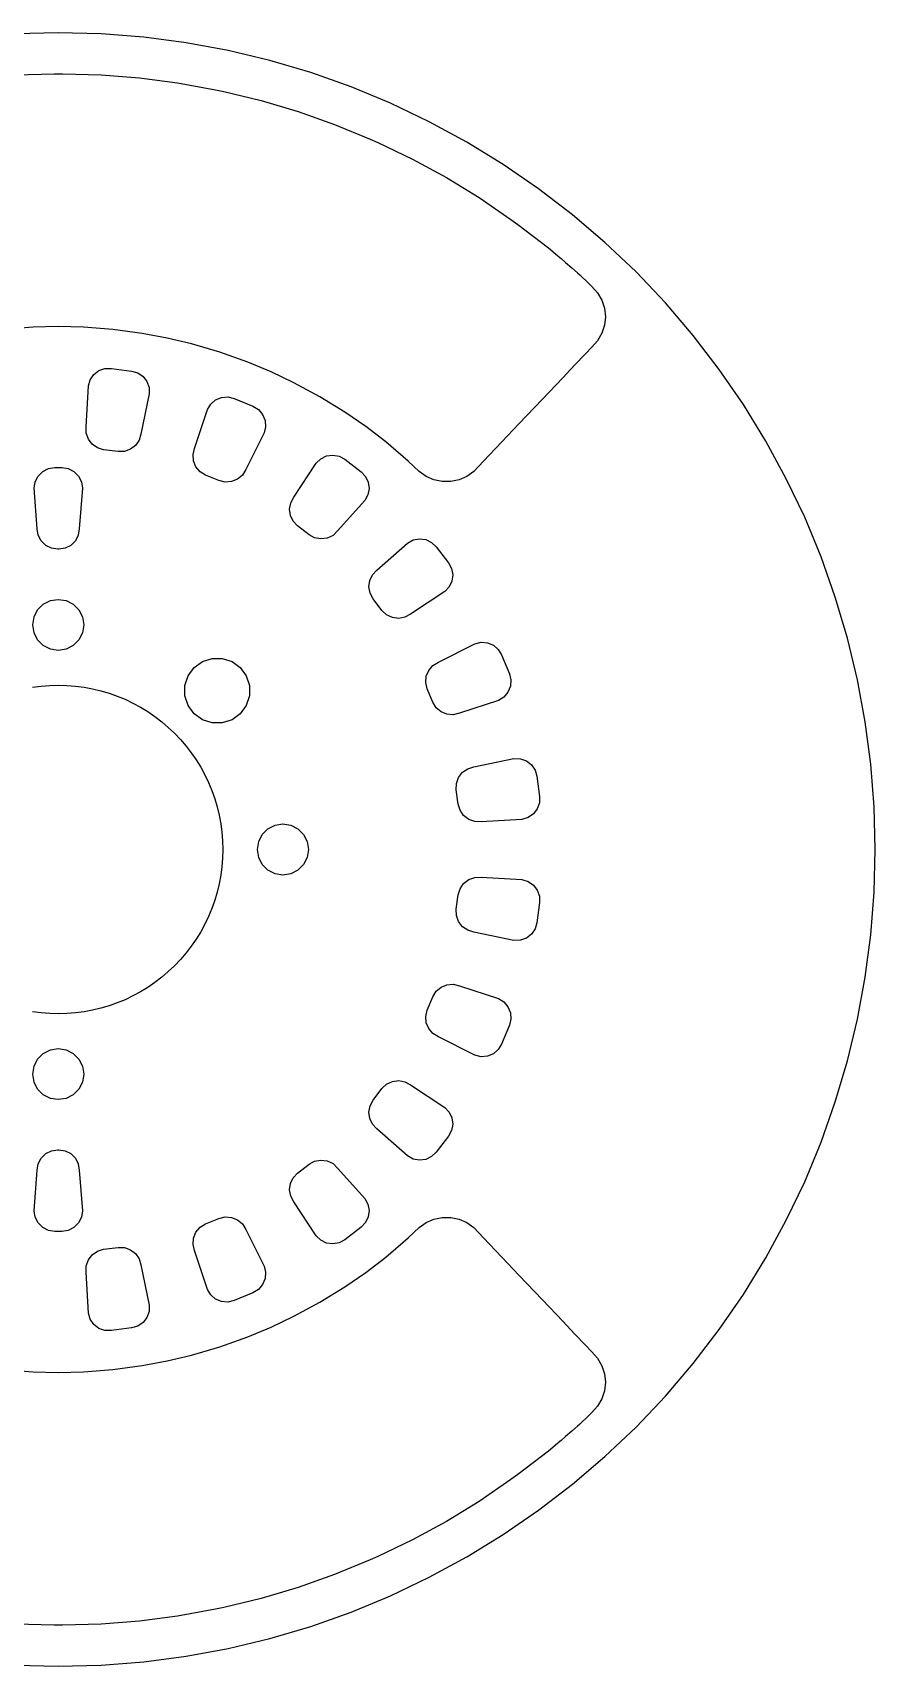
# Model space of a CAD drawing. Header units: metres. Extents: x -40 to 40, y -40 to 40.
# Drawn here: x -1.3 to 40, y -40 to 40 of the extents above; entities that cross this region are included whole.
import ezdxf

# ---------------------------------------------------------------- set-up
doc = ezdxf.new("R2010")
doc.units = ezdxf.units.M

msp = doc.modelspace()

# ---------------------------------------------------------------- linework, layer by layer
for p, q in [((0, 40), (-2.09344, 39.9452)), ((2.09344, 39.9452), (0, 40)), ((4.18114, 39.7809), (2.09344, 39.9452)), ((6.25738, 39.5075), (4.18114, 39.7809)), ((8.31647, 39.1259), (6.25738, 39.5075)), ((10.3528, 38.637), (8.31647, 39.1259)), ((12.3607, 38.0423), (10.3528, 38.637)), ((-2.09315, 37.9397), (-0.209057, 37.989)), ((-0.209057, 37.989), (0.209057, 37.989)), ((0.209057, 37.989), (2.09315, 37.9397)), ((2.09315, 37.9397), (3.97208, 37.7918)), ((3.97208, 37.7918), (5.8407, 37.5458)), ((14.3347, 37.3432), (12.3607, 38.0423)), ((5.8407, 37.5458), (7.69388, 37.2024)), ((7.69388, 37.2024), (8.10285, 37.1154)), ((8.10285, 37.1154), (9.93552, 36.6754)), ((16.2695, 36.5418), (14.3347, 37.3432)), ((9.93552, 36.6754), (11.7426, 36.1401)), ((11.7426, 36.1401), (13.5193, 35.511)), ((18.1596, 35.6403), (16.2695, 36.5418)), ((13.5193, 35.511), (15.2606, 34.7897)), ((20, 34.641), (18.1596, 35.6403)), ((15.2606, 34.7897), (15.6425, 34.6197)), ((15.6425, 34.6197), (17.3437, 33.8083)), ((21.7856, 33.5468), (20, 34.641)), ((17.3437, 33.8083), (19, 32.909)), ((19, 32.909), (20.607, 31.9242)), ((23.5114, 32.3607), (21.7856, 33.5468)), ((25.1728, 31.0858), (23.5114, 32.3607)), ((20.607, 31.9242), (22.1603, 30.8567)), ((22.1603, 30.8567), (22.4985, 30.6109)), ((22.4985, 30.6109), (23.9938, 29.4635)), ((26.7652, 29.7258), (25.1728, 31.0858)), ((28.2843, 28.2843), (26.7652, 29.7258)), ((23.9938, 29.4635), (24.4355, 29.0863)), ((24.4355, 29.0863), (24.4798, 29.0485)), ((24.4798, 29.0485), (24.6125, 28.9351)), ((24.6125, 28.9351), (24.8334, 28.7465)), ((24.8334, 28.7465), (25.1417, 28.4832)), ((25.1417, 28.4832), (25.427, 28.2395)), ((25.427, 28.2395), (25.5257, 28.1458)), ((25.5257, 28.1458), (25.9581, 27.7354)), ((29.7258, 26.7652), (28.2843, 28.2843)), ((25.9581, 27.7354), (26.1247, 27.5773)), ((26.1247, 27.5773), (26.4045, 27.2666)), ((26.4045, 27.2666), (26.6136, 26.9045)), ((26.6136, 26.9045), (26.7428, 26.5069)), ((26.7428, 26.5069), (26.7865, 26.091)), ((31.0858, 25.1728), (29.7258, 26.7652)), ((0, 25.6055), (-1.23542, 25.5731)), ((1.23542, 25.5731), (0, 25.6055)), ((26.7428, 25.6752), (26.6136, 25.2776)), ((26.7865, 26.091), (26.7428, 25.6752)), ((-1.23542, 25.5731), (-2.67593, 25.4598)), ((2.67593, 25.4598), (1.23542, 25.5731)), ((4.10853, 25.2712), (2.67593, 25.4598)), ((5.32367, 25.0459), (4.10853, 25.2712)), ((6.52537, 24.7574), (5.32367, 25.0459)), ((26.4045, 24.9155), (26.1247, 24.6047)), ((26.6136, 25.2776), (26.4045, 24.9155)), ((32.3607, 23.5114), (31.0858, 25.1728)), ((7.91084, 24.347), (6.52537, 24.7574)), ((9.27292, 23.8647), (7.91084, 24.347)), ((25.8167, 24.2805), (25.2914, 23.7276)), ((26.1247, 24.6047), (25.8167, 24.2805)), ((1.56492, 23.0015), (1.74213, 23.2594)), ((1.74213, 23.2594), (1.99035, 23.4498)), ((1.99035, 23.4498), (2.28527, 23.5543)), ((2.28527, 23.5543), (2.59803, 23.5625)), ((2.59803, 23.5625), (3.58891, 23.432)), ((3.58891, 23.432), (3.88889, 23.3432)), ((3.88889, 23.3432), (4.14674, 23.1659)), ((10.4147, 23.3918), (9.27292, 23.8647)), ((11.5301, 22.8597), (10.4147, 23.3918)), ((25.2914, 23.7276), (24.7005, 23.1055)), ((33.5468, 21.7856), (32.3607, 23.5114)), ((1.35867, 20.6997), (1.47606, 22.7015)), ((1.47606, 22.7015), (1.56492, 23.0015)), ((4.14674, 23.1659), (4.3372, 22.9177)), ((4.3372, 22.9177), (4.44164, 22.6228)), ((4.44164, 22.6228), (4.44983, 22.31)), ((12.8, 22.1702), (11.5301, 22.8597)), ((24.0454, 22.416), (23.3282, 21.661)), ((24.7005, 23.1055), (24.0454, 22.416)), ((4.44983, 22.31), (4.04511, 20.3461)), ((7.30136, 21.546), (7.46483, 21.8127)), ((7.46483, 21.8127), (7.70274, 22.0159)), ((7.70274, 22.0159), (7.99179, 22.1357)), ((7.99179, 22.1357), (8.3037, 22.1602)), ((8.3037, 22.1602), (8.60792, 22.0872)), ((8.60792, 22.0872), (9.53127, 21.7047)), ((9.53127, 21.7047), (9.79803, 21.5412)), ((14.032, 21.4153), (12.8, 22.1702)), ((23.3282, 21.661), (22.5507, 20.8426)), ((34.641, 20), (33.5468, 21.7856)), ((6.66986, 19.6428), (7.30136, 21.546)), ((9.79803, 21.5412), (10.0012, 21.3033)), ((10.0012, 21.3033), (10.121, 21.0143)), ((10.121, 21.0143), (10.1455, 20.7024)), ((15.0505, 20.7153), (14.032, 21.4153)), ((22.5507, 20.8426), (21.715, 19.9629)), ((1.36686, 20.387), (1.35867, 20.6997)), ((1.4713, 20.0921), (1.36686, 20.387)), ((1.66176, 19.8438), (1.4713, 20.0921)), ((3.95625, 20.0461), (3.77904, 19.7882)), ((4.04511, 20.3461), (3.95625, 20.0461)), ((10.0725, 20.3982), (9.17323, 18.6058)), ((10.1455, 20.7024), (10.0725, 20.3982)), ((16.031, 19.9629), (15.0505, 20.7153)), ((35.6403, 18.1596), (34.641, 20)), ((1.9196, 19.6666), (1.66176, 19.8438)), ((2.21959, 19.5778), (1.9196, 19.6666)), ((2.92314, 19.4852), (2.21959, 19.5778)), ((3.2359, 19.4933), (2.92314, 19.4852)), ((3.53083, 19.5978), (3.2359, 19.4933)), ((3.77904, 19.7882), (3.53083, 19.5978)), ((6.59683, 19.3385), (6.66986, 19.6428)), ((6.62137, 19.0266), (6.59683, 19.3385)), ((12.856, 19.1375), (13.1384, 19.2721)), ((13.1384, 19.2721), (13.4486, 19.313)), ((13.4486, 19.313), (13.7562, 19.256)), ((13.7562, 19.256), (14.0312, 19.1067)), ((17.1297, 19.0245), (16.031, 19.9629)), ((21.715, 19.9629), (20.8235, 19.0245)), ((-0.986588, 18.2878), (-0.765356, 18.509)), ((-0.765356, 18.509), (-0.486588, 18.6511)), ((-0.486588, 18.6511), (-0.177571, 18.7)), ((-0.177571, 18.7), (0.177571, 18.7)), ((0.177571, 18.7), (0.486588, 18.6511)), ((0.486588, 18.6511), (0.765356, 18.509)), ((0.765356, 18.509), (0.986588, 18.2878)), ((6.7411, 18.7376), (6.62137, 19.0266)), ((6.94429, 18.4997), (6.7411, 18.7376)), ((7.21106, 18.3362), (6.94429, 18.4997)), ((9.17323, 18.6058), (9.00976, 18.3391)), ((11.5265, 17.2472), (12.6291, 18.9221)), ((12.6291, 18.9221), (12.856, 19.1375)), ((14.0312, 19.1067), (14.8241, 18.4983)), ((14.8241, 18.4983), (15.0395, 18.2713)), ((17.6647, 18.5168), (17.1297, 19.0245)), ((18.003, 18.2711), (17.6647, 18.5168)), ((20.3412, 18.5168), (20.003, 18.2711)), ((20.8235, 19.0245), (20.3412, 18.5168)), ((-1.17757, 17.7), (-1.12863, 18.009)), ((-1.02756, 15.7), (-1.17757, 17.7)), ((-1.12863, 18.009), (-0.986588, 18.2878)), ((0.986588, 18.2878), (1.12863, 18.009)), ((1.17757, 17.7), (1.02756, 15.7)), ((1.12863, 18.009), (1.17757, 17.7)), ((7.86667, 18.0646), (7.21106, 18.3362)), ((8.17089, 17.9916), (7.86667, 18.0646)), ((8.4828, 18.0162), (8.17089, 17.9916)), ((8.77185, 18.1359), (8.4828, 18.0162)), ((9.00976, 18.3391), (8.77185, 18.1359)), ((15.0395, 18.2713), (15.1742, 17.9889)), ((15.215, 17.6787), (15.158, 17.3711)), ((15.1742, 17.9889), (15.215, 17.6787)), ((18.3849, 18.101), (18.003, 18.2711)), ((18.7939, 18.0141), (18.3849, 18.101)), ((19.212, 18.0141), (18.7939, 18.0141)), ((19.621, 18.101), (19.212, 18.0141)), ((20.003, 18.2711), (19.621, 18.101)), ((36.5418, 16.2695), (35.6403, 18.1596)), ((11.3202, 16.6646), (11.3772, 16.9722)), ((11.3772, 16.9722), (11.5265, 17.2472)), ((15.0087, 17.0962), (13.6762, 15.5977)), ((15.158, 17.3711), (15.0087, 17.0962)), ((11.3611, 16.3544), (11.3202, 16.6646)), ((11.4957, 16.072), (11.3611, 16.3544)), ((11.7111, 15.8451), (11.4957, 16.072)), ((37.3432, 14.3347), (36.5418, 16.2695)), ((-0.978619, 15.391), (-1.02756, 15.7)), ((-0.836579, 15.1122), (-0.978619, 15.391)), ((0.978619, 15.391), (0.836579, 15.1122)), ((1.02756, 15.7), (0.978619, 15.391)), ((12.2741, 15.4131), (11.7111, 15.8451)), ((12.549, 15.2638), (12.2741, 15.4131)), ((12.8567, 15.2068), (12.549, 15.2638)), ((13.1669, 15.2476), (12.8567, 15.2068)), ((13.4493, 15.3823), (13.1669, 15.2476)), ((13.6762, 15.5977), (13.4493, 15.3823)), ((17.3711, 15.158), (17.6787, 15.215)), ((17.6787, 15.215), (17.9889, 15.1742)), ((-0.615347, 14.891), (-0.836579, 15.1122)), ((-0.336579, 14.7489), (-0.615347, 14.891)), ((-0.027562, 14.7), (-0.336579, 14.7489)), ((0.027562, 14.7), (-0.027562, 14.7)), ((0.336579, 14.7489), (0.027562, 14.7)), ((0.615347, 14.891), (0.336579, 14.7489)), ((0.836579, 15.1122), (0.615347, 14.891)), ((15.5977, 13.6762), (17.0962, 15.0087)), ((17.0962, 15.0087), (17.3711, 15.158)), ((17.9889, 15.1742), (18.2713, 15.0395)), ((18.2713, 15.0395), (18.4983, 14.8241)), ((18.4983, 14.8241), (19.1067, 14.0312)), ((15.3823, 13.4493), (15.5977, 13.6762)), ((19.1067, 14.0312), (19.256, 13.7562)), ((19.256, 13.7562), (19.313, 13.4486)), ((38.0423, 12.3607), (37.3432, 14.3347)), ((15.2068, 12.8567), (15.2476, 13.1669)), ((15.2638, 12.549), (15.2068, 12.8567)), ((15.2476, 13.1669), (15.3823, 13.4493)), ((19.1375, 12.856), (18.9221, 12.6291)), ((19.2721, 13.1384), (19.1375, 12.856)), ((19.313, 13.4486), (19.2721, 13.1384)), ((-1.01127, 11.7347), (-0.734731, 12.0113)), ((-0.734731, 12.0113), (-0.386271, 12.1888)), ((-0.386271, 12.1888), (0, 12.25)), ((0, 12.25), (0.386271, 12.1888)), ((0.386271, 12.1888), (0.734731, 12.0113)), ((0.734731, 12.0113), (1.01127, 11.7347)), ((15.4131, 12.2741), (15.2638, 12.549)), ((15.8451, 11.7111), (15.4131, 12.2741)), ((18.9221, 12.6291), (17.2472, 11.5265)), ((38.637, 10.3528), (38.0423, 12.3607)), ((-1.25, 11), (-1.18882, 11.3863)), ((-1.18882, 11.3863), (-1.01127, 11.7347)), ((1.01127, 11.7347), (1.18882, 11.3863)), ((1.18882, 11.3863), (1.25, 11)), ((16.072, 11.4957), (15.8451, 11.7111)), ((16.3544, 11.3611), (16.072, 11.4957)), ((16.6646, 11.3202), (16.3544, 11.3611)), ((16.9722, 11.3772), (16.6646, 11.3202)), ((17.2472, 11.5265), (16.9722, 11.3772)), ((-1.18882, 10.6137), (-1.25, 11)), ((-1.01127, 10.2653), (-1.18882, 10.6137)), ((1.18882, 10.6137), (1.01127, 10.2653)), ((1.25, 11), (1.18882, 10.6137)), ((-0.734731, 9.98873), (-1.01127, 10.2653)), ((-0.386271, 9.81118), (-0.734731, 9.98873)), ((0, 9.75), (-0.386271, 9.81118)), ((0.386271, 9.81118), (0, 9.75)), ((0.734731, 9.98873), (0.386271, 9.81118)), ((1.01127, 10.2653), (0.734731, 9.98873)), ((18.6058, 9.17323), (20.3982, 10.0725)), ((20.3982, 10.0725), (20.7024, 10.1455)), ((20.7024, 10.1455), (21.0143, 10.121)), ((21.0143, 10.121), (21.3033, 10.0012)), ((21.3033, 10.0012), (21.5412, 9.79803)), ((21.5412, 9.79803), (21.7047, 9.53127)), ((39.1259, 8.31647), (38.637, 10.3528)), ((6.35256, 8.50456), (6.6468, 8.90954)), ((6.6468, 8.90954), (7.05179, 9.20378)), ((7.05179, 9.20378), (7.52788, 9.35848)), ((7.52788, 9.35848), (8.02847, 9.35848)), ((8.02847, 9.35848), (8.50456, 9.20378)), ((8.50456, 9.20378), (8.90954, 8.90954)), ((8.90954, 8.90954), (9.20378, 8.50456)), ((18.1359, 8.77185), (18.3391, 9.00976)), ((18.3391, 9.00976), (18.6058, 9.17323)), ((21.7047, 9.53127), (22.0872, 8.60792)), ((-1.2593, 7.95089), (-0.841454, 8.0059)), ((-0.841454, 8.0059), (-0.421304, 8.03897)), ((-0.421304, 8.03897), (0, 8.05)), ((0, 8.05), (0.421304, 8.03897)), ((0.421304, 8.03897), (0.841454, 8.0059)), ((0.841454, 8.0059), (1.2593, 7.95089)), ((6.19787, 8.02847), (6.35256, 8.50456)), ((6.19787, 7.52788), (6.19787, 8.02847)), ((9.20378, 8.50456), (9.35848, 8.02847)), ((9.35848, 8.02847), (9.35848, 7.52788)), ((17.9916, 8.17089), (18.0162, 8.4828)), ((18.0646, 7.86667), (17.9916, 8.17089)), ((18.0162, 8.4828), (18.1359, 8.77185)), ((22.0872, 8.60792), (22.1602, 8.3037)), ((22.1602, 8.3037), (22.1357, 7.99179)), ((39.5075, 6.25738), (39.1259, 8.31647)), ((1.2593, 7.95089), (1.67369, 7.87409)), ((1.67369, 7.87409), (2.08349, 7.7757)), ((2.08349, 7.7757), (2.48759, 7.656)), ((2.48759, 7.656), (2.88486, 7.51532)), ((2.88486, 7.51532), (3.27423, 7.35404)), ((3.27423, 7.35404), (3.65462, 7.1726)), ((6.35256, 7.05179), (6.19787, 7.52788)), ((9.35848, 7.52788), (9.20378, 7.05179)), ((18.3362, 7.21106), (18.0646, 7.86667)), ((18.4997, 6.94429), (18.3362, 7.21106)), ((21.546, 7.30136), (19.6428, 6.66986)), ((21.8127, 7.46483), (21.546, 7.30136)), ((22.0159, 7.70274), (21.8127, 7.46483)), ((22.1357, 7.99179), (22.0159, 7.70274)), ((3.65462, 7.1726), (4.025, 6.9715)), ((4.025, 6.9715), (4.38434, 6.7513)), ((4.38434, 6.7513), (4.73167, 6.51259)), ((4.73167, 6.51259), (5.06603, 6.25602)), ((6.6468, 6.6468), (6.35256, 7.05179)), ((7.05179, 6.35256), (6.6468, 6.6468)), ((8.90954, 6.6468), (8.50456, 6.35256)), ((9.20378, 7.05179), (8.90954, 6.6468)), ((18.7376, 6.7411), (18.4997, 6.94429)), ((19.0266, 6.62137), (18.7376, 6.7411)), ((19.3385, 6.59683), (19.0266, 6.62137)), ((19.6428, 6.66986), (19.3385, 6.59683)), ((5.06603, 6.25602), (5.3865, 5.98232)), ((5.3865, 5.98232), (5.69221, 5.69221)), ((5.69221, 5.69221), (5.98232, 5.3865)), ((7.52788, 6.19787), (7.05179, 6.35256)), ((8.02847, 6.19787), (7.52788, 6.19787)), ((8.50456, 6.35256), (8.02847, 6.19787)), ((39.7809, 4.18114), (39.5075, 6.25738)), ((5.98232, 5.3865), (6.25602, 5.06603)), ((6.25602, 5.06603), (6.51259, 4.73167)), ((6.51259, 4.73167), (6.7513, 4.38434)), ((6.7513, 4.38434), (6.9715, 4.025)), ((6.9715, 4.025), (7.1726, 3.65462)), ((20.0461, 3.95625), (20.3461, 4.04511)), ((20.3461, 4.04511), (22.31, 4.44983)), ((22.31, 4.44983), (22.6228, 4.44164)), ((22.6228, 4.44164), (22.9177, 4.3372)), ((22.9177, 4.3372), (23.1659, 4.14674)), ((23.1659, 4.14674), (23.3432, 3.88889)), ((39.9452, 2.09344), (39.7809, 4.18114)), ((7.1726, 3.65462), (7.35404, 3.27423)), ((7.35404, 3.27423), (7.51532, 2.88486)), ((19.4852, 2.92314), (19.4933, 3.2359)), ((19.4933, 3.2359), (19.5978, 3.53083)), ((19.5978, 3.53083), (19.7882, 3.77904)), ((19.7882, 3.77904), (20.0461, 3.95625)), ((23.3432, 3.88889), (23.432, 3.58891)), ((23.432, 3.58891), (23.5625, 2.59803)), ((7.51532, 2.88486), (7.656, 2.48759)), ((7.656, 2.48759), (7.7757, 2.08349)), ((19.5778, 2.21959), (19.4852, 2.92314)), ((23.5625, 2.59803), (23.5543, 2.28527)), ((7.7757, 2.08349), (7.87409, 1.67369)), ((7.87409, 1.67369), (7.95089, 1.2593)), ((19.6666, 1.9196), (19.5778, 2.21959)), ((19.8438, 1.66176), (19.6666, 1.9196)), ((20.0921, 1.4713), (19.8438, 1.66176)), ((23.2594, 1.74213), (23.0015, 1.56492)), ((23.4498, 1.99035), (23.2594, 1.74213)), ((23.5543, 2.28527), (23.4498, 1.99035)), ((40, 0), (39.9452, 2.09344)), ((7.95089, 1.2593), (8.0059, 0.841454)), ((8.0059, 0.841454), (8.03897, 0.421304)), ((9.98873, 0.734731), (10.2653, 1.01127)), ((10.2653, 1.01127), (10.6137, 1.18882)), ((10.6137, 1.18882), (11, 1.25)), ((11, 1.25), (11.3863, 1.18882)), ((11.3863, 1.18882), (11.7347, 1.01127)), ((11.7347, 1.01127), (12.0113, 0.734731)), ((20.387, 1.36686), (20.0921, 1.4713)), ((20.6997, 1.35867), (20.387, 1.36686)), ((22.7015, 1.47606), (20.6997, 1.35867)), ((23.0015, 1.56492), (22.7015, 1.47606)), ((8.03897, 0.421304), (8.05, 0)), ((8.05, 0), (8.03897, -0.421304)), ((9.75, 0), (9.81118, 0.386271)), ((9.81118, -0.386271), (9.75, 0)), ((9.81118, 0.386271), (9.98873, 0.734731)), ((12.0113, 0.734731), (12.1888, 0.386271)), ((12.1888, 0.386271), (12.25, 0)), ((12.25, 0), (12.1888, -0.386271)), ((39.9452, -2.09344), (40, 0)), ((8.03897, -0.421304), (8.0059, -0.841454)), ((9.98873, -0.734731), (9.81118, -0.386271)), ((10.2653, -1.01127), (9.98873, -0.734731)), ((12.0113, -0.734731), (11.7347, -1.01127)), ((12.1888, -0.386271), (12.0113, -0.734731)), ((7.95089, -1.2593), (7.87409, -1.67369)), ((8.0059, -0.841454), (7.95089, -1.2593)), ((10.6137, -1.18882), (10.2653, -1.01127)), ((11, -1.25), (10.6137, -1.18882)), ((11.3863, -1.18882), (11, -1.25)), ((11.7347, -1.01127), (11.3863, -1.18882)), ((19.8438, -1.66176), (20.0921, -1.4713)), ((20.0921, -1.4713), (20.387, -1.36686)), ((20.387, -1.36686), (20.6997, -1.35867)), ((20.6997, -1.35867), (22.7015, -1.47606)), ((22.7015, -1.47606), (23.0015, -1.56492)), ((23.0015, -1.56492), (23.2594, -1.74213)), ((7.7757, -2.08349), (7.656, -2.48759)), ((7.87409, -1.67369), (7.7757, -2.08349)), ((19.4852, -2.92314), (19.5778, -2.21959)), ((19.5778, -2.21959), (19.6666, -1.9196)), ((19.6666, -1.9196), (19.8438, -1.66176)), ((23.2594, -1.74213), (23.4498, -1.99035)), ((23.4498, -1.99035), (23.5543, -2.28527)), ((23.5543, -2.28527), (23.5625, -2.59803)), ((39.7809, -4.18114), (39.9452, -2.09344)), ((7.51532, -2.88486), (7.35404, -3.27423)), ((7.656, -2.48759), (7.51532, -2.88486)), ((19.4933, -3.2359), (19.4852, -2.92314)), ((23.5625, -2.59803), (23.432, -3.58891)), ((7.1726, -3.65462), (6.9715, -4.025)), ((7.35404, -3.27423), (7.1726, -3.65462)), ((19.5978, -3.53083), (19.4933, -3.2359)), ((19.7882, -3.77904), (19.5978, -3.53083)), ((20.0461, -3.95625), (19.7882, -3.77904)), ((20.3461, -4.04511), (20.0461, -3.95625)), ((23.3432, -3.88889), (23.1659, -4.14674)), ((23.432, -3.58891), (23.3432, -3.88889)), ((6.51259, -4.73167), (6.25602, -5.06603)), ((6.7513, -4.38434), (6.51259, -4.73167)), ((6.9715, -4.025), (6.7513, -4.38434)), ((22.31, -4.44983), (20.3461, -4.04511)), ((22.6228, -4.44164), (22.31, -4.44983)), ((22.9177, -4.3372), (22.6228, -4.44164)), ((23.1659, -4.14674), (22.9177, -4.3372)), ((39.5075, -6.25738), (39.7809, -4.18114)), ((5.98232, -5.3865), (5.69221, -5.69221)), ((6.25602, -5.06603), (5.98232, -5.3865)), ((5.06603, -6.25602), (4.73167, -6.51259)), ((5.3865, -5.98232), (5.06603, -6.25602)), ((5.69221, -5.69221), (5.3865, -5.98232)), ((39.1259, -8.31647), (39.5075, -6.25738)), ((3.65462, -7.1726), (3.27423, -7.35404)), ((4.025, -6.9715), (3.65462, -7.1726)), ((4.38434, -6.7513), (4.025, -6.9715)), ((4.73167, -6.51259), (4.38434, -6.7513)), ((18.3362, -7.21106), (18.4997, -6.94429)), ((18.4997, -6.94429), (18.7376, -6.7411)), ((18.7376, -6.7411), (19.0266, -6.62137)), ((19.0266, -6.62137), (19.3385, -6.59683)), ((19.3385, -6.59683), (19.6428, -6.66986)), ((19.6428, -6.66986), (21.546, -7.30136)), ((-0.841454, -8.0059), (-1.2593, -7.95089)), ((1.2593, -7.95089), (0.841454, -8.0059)), ((1.67369, -7.87409), (1.2593, -7.95089)), ((2.08349, -7.7757), (1.67369, -7.87409)), ((2.48759, -7.656), (2.08349, -7.7757)), ((2.88486, -7.51532), (2.48759, -7.656)), ((3.27423, -7.35404), (2.88486, -7.51532)), ((17.9916, -8.17089), (18.0646, -7.86667)), ((18.0646, -7.86667), (18.3362, -7.21106)), ((21.546, -7.30136), (21.8127, -7.46483)), ((21.8127, -7.46483), (22.0159, -7.70274)), ((22.0159, -7.70274), (22.1357, -7.99179)), ((22.1357, -7.99179), (22.1602, -8.3037)), ((-0.421304, -8.03897), (-0.841454, -8.0059)), ((0, -8.05), (-0.421304, -8.03897)), ((0.421304, -8.03897), (0, -8.05)), ((0.841454, -8.0059), (0.421304, -8.03897)), ((18.0162, -8.4828), (17.9916, -8.17089)), ((18.1359, -8.77185), (18.0162, -8.4828)), ((18.3391, -9.00976), (18.1359, -8.77185)), ((22.0872, -8.60792), (21.7047, -9.53127)), ((22.1602, -8.3037), (22.0872, -8.60792)), ((38.637, -10.3528), (39.1259, -8.31647)), ((18.6058, -9.17323), (18.3391, -9.00976)), ((20.3982, -10.0725), (18.6058, -9.17323)), ((21.7047, -9.53127), (21.5412, -9.79803)), ((-1.18882, -10.6137), (-1.01127, -10.2653)), ((-1.01127, -10.2653), (-0.734731, -9.98873)), ((-0.734731, -9.98873), (-0.386271, -9.81118)), ((-0.386271, -9.81118), (0, -9.75)), ((0, -9.75), (0.386271, -9.81118)), ((0.386271, -9.81118), (0.734731, -9.98873)), ((0.734731, -9.98873), (1.01127, -10.2653)), ((1.01127, -10.2653), (1.18882, -10.6137)), ((20.7024, -10.1455), (20.3982, -10.0725)), ((21.0143, -10.121), (20.7024, -10.1455)), ((21.3033, -10.0012), (21.0143, -10.121)), ((21.5412, -9.79803), (21.3033, -10.0012)), ((38.0423, -12.3607), (38.637, -10.3528)), ((-1.25, -11), (-1.18882, -10.6137)), ((-1.18882, -11.3863), (-1.25, -11)), ((1.18882, -10.6137), (1.25, -11)), ((1.25, -11), (1.18882, -11.3863)), ((-1.01127, -11.7347), (-1.18882, -11.3863)), ((-0.734731, -12.0113), (-1.01127, -11.7347)), ((1.01127, -11.7347), (0.734731, -12.0113)), ((1.18882, -11.3863), (1.01127, -11.7347)), ((15.4131, -12.2741), (15.8451, -11.7111)), ((15.8451, -11.7111), (16.072, -11.4957)), ((16.072, -11.4957), (16.3544, -11.3611)), ((16.3544, -11.3611), (16.6646, -11.3202)), ((16.6646, -11.3202), (16.9722, -11.3772)), ((16.9722, -11.3772), (17.2472, -11.5265)), ((17.2472, -11.5265), (18.9221, -12.6291)), ((-0.386271, -12.1888), (-0.734731, -12.0113)), ((0, -12.25), (-0.386271, -12.1888)), ((0.386271, -12.1888), (0, -12.25)), ((0.734731, -12.0113), (0.386271, -12.1888)), ((15.2068, -12.8567), (15.2638, -12.549)), ((15.2638, -12.549), (15.4131, -12.2741)), ((18.9221, -12.6291), (19.1375, -12.856)), ((37.3432, -14.3347), (38.0423, -12.3607)), ((15.2476, -13.1669), (15.2068, -12.8567)), ((15.3823, -13.4493), (15.2476, -13.1669)), ((15.5977, -13.6762), (15.3823, -13.4493)), ((19.1375, -12.856), (19.2721, -13.1384)), ((19.313, -13.4486), (19.256, -13.7562)), ((19.2721, -13.1384), (19.313, -13.4486)), ((17.0962, -15.0087), (15.5977, -13.6762)), ((19.1067, -14.0312), (18.4983, -14.8241)), ((19.256, -13.7562), (19.1067, -14.0312)), ((36.5418, -16.2695), (37.3432, -14.3347)), ((-0.978619, -15.391), (-0.836579, -15.1122)), ((-0.836579, -15.1122), (-0.615347, -14.891)), ((-0.615347, -14.891), (-0.336579, -14.7489)), ((-0.336579, -14.7489), (-0.027562, -14.7)), ((-0.027562, -14.7), (0.027562, -14.7)), ((0.027562, -14.7), (0.336579, -14.7489)), ((0.336579, -14.7489), (0.615347, -14.891)), ((0.615347, -14.891), (0.836579, -15.1122)), ((0.836579, -15.1122), (0.978619, -15.391)), ((17.3711, -15.158), (17.0962, -15.0087)), ((17.6787, -15.215), (17.3711, -15.158)), ((17.9889, -15.1742), (17.6787, -15.215)), ((18.2713, -15.0395), (17.9889, -15.1742)), ((18.4983, -14.8241), (18.2713, -15.0395)), ((-1.17757, -17.7), (-1.02756, -15.7)), ((-1.02756, -15.7), (-0.978619, -15.391)), ((0.978619, -15.391), (1.02756, -15.7)), ((1.02756, -15.7), (1.17757, -17.7)), ((11.4957, -16.072), (11.7111, -15.8451)), ((11.7111, -15.8451), (12.2741, -15.4131)), ((12.2741, -15.4131), (12.549, -15.2638)), ((12.549, -15.2638), (12.8567, -15.2068)), ((12.8567, -15.2068), (13.1669, -15.2476)), ((13.1669, -15.2476), (13.4493, -15.3823)), ((13.4493, -15.3823), (13.6762, -15.5977)), ((13.6762, -15.5977), (15.0087, -17.0962)), ((11.3202, -16.6646), (11.3611, -16.3544)), ((11.3772, -16.9722), (11.3202, -16.6646)), ((11.3611, -16.3544), (11.4957, -16.072)), ((35.6403, -18.1596), (36.5418, -16.2695)), ((11.5265, -17.2472), (11.3772, -16.9722)), ((12.6291, -18.9221), (11.5265, -17.2472)), ((15.0087, -17.0962), (15.158, -17.3711)), ((15.158, -17.3711), (15.215, -17.6787)), ((-1.12863, -18.009), (-1.17757, -17.7)), ((-0.986588, -18.2878), (-1.12863, -18.009)), ((-0.765356, -18.509), (-0.986588, -18.2878)), ((0.986588, -18.2878), (0.765356, -18.509)), ((1.12863, -18.009), (0.986588, -18.2878)), ((1.17757, -17.7), (1.12863, -18.009)), ((6.94429, -18.4997), (7.21106, -18.3362)), ((7.21106, -18.3362), (7.86667, -18.0646)), ((7.86667, -18.0646), (8.17089, -17.9916)), ((8.17089, -17.9916), (8.4828, -18.0162)), ((8.4828, -18.0162), (8.77185, -18.1359)), ((8.77185, -18.1359), (9.00976, -18.3391)), ((9.00976, -18.3391), (9.17323, -18.6058)), ((15.0395, -18.2713), (14.8241, -18.4983)), ((15.1742, -17.9889), (15.0395, -18.2713)), ((15.215, -17.6787), (15.1742, -17.9889)), ((17.6647, -18.5168), (18.003, -18.2711)), ((18.003, -18.2711), (18.3849, -18.101)), ((18.3849, -18.101), (18.7939, -18.0141)), ((18.7939, -18.0141), (19.212, -18.0141)), ((19.212, -18.0141), (19.621, -18.101)), ((19.621, -18.101), (20.003, -18.2711)), ((20.003, -18.2711), (20.3412, -18.5168)), ((34.641, -20), (35.6403, -18.1596)), ((-0.486588, -18.6511), (-0.765356, -18.509)), ((-0.177571, -18.7), (-0.486588, -18.6511)), ((0.177571, -18.7), (-0.177571, -18.7)), ((0.486588, -18.6511), (0.177571, -18.7)), ((0.765356, -18.509), (0.486588, -18.6511)), ((6.59683, -19.3385), (6.62137, -19.0266)), ((6.62137, -19.0266), (6.7411, -18.7376)), ((6.7411, -18.7376), (6.94429, -18.4997)), ((9.17323, -18.6058), (10.0725, -20.3982)), ((12.856, -19.1375), (12.6291, -18.9221)), ((13.1384, -19.2721), (12.856, -19.1375)), ((14.0312, -19.1067), (13.7562, -19.256)), ((14.8241, -18.4983), (14.0312, -19.1067)), ((16.031, -19.9629), (17.1297, -19.0245)), ((17.1297, -19.0245), (17.6647, -18.5168)), ((20.3412, -18.5168), (20.8235, -19.0245)), ((20.8235, -19.0245), (21.715, -19.9629)), ((1.4713, -20.0921), (1.66176, -19.8438)), ((1.66176, -19.8438), (1.9196, -19.6666)), ((1.9196, -19.6666), (2.21959, -19.5778)), ((2.21959, -19.5778), (2.92314, -19.4852)), ((2.92314, -19.4852), (3.2359, -19.4933)), ((3.2359, -19.4933), (3.53083, -19.5978)), ((3.53083, -19.5978), (3.77904, -19.7882)), ((3.77904, -19.7882), (3.95625, -20.0461)), ((6.66986, -19.6428), (6.59683, -19.3385)), ((7.30136, -21.546), (6.66986, -19.6428)), ((13.4486, -19.313), (13.1384, -19.2721)), ((13.7562, -19.256), (13.4486, -19.313)), ((15.0505, -20.7153), (16.031, -19.9629)), ((21.715, -19.9629), (22.5507, -20.8426)), ((33.5468, -21.7856), (34.641, -20)), ((1.35867, -20.6997), (1.36686, -20.387)), ((1.47606, -22.7015), (1.35867, -20.6997)), ((1.36686, -20.387), (1.4713, -20.0921)), ((3.95625, -20.0461), (4.04511, -20.3461)), ((4.04511, -20.3461), (4.44983, -22.31)), ((10.0725, -20.3982), (10.1455, -20.7024)), ((10.1455, -20.7024), (10.121, -21.0143)), ((14.032, -21.4153), (15.0505, -20.7153)), ((7.46483, -21.8127), (7.30136, -21.546)), ((9.79803, -21.5412), (9.53127, -21.7047)), ((10.0012, -21.3033), (9.79803, -21.5412)), ((10.121, -21.0143), (10.0012, -21.3033)), ((12.8, -22.1702), (14.032, -21.4153)), ((22.5507, -20.8426), (23.3282, -21.661)), ((4.44983, -22.31), (4.44164, -22.6228)), ((7.70274, -22.0159), (7.46483, -21.8127)), ((7.99179, -22.1357), (7.70274, -22.0159)), ((8.3037, -22.1602), (7.99179, -22.1357)), ((8.60792, -22.0872), (8.3037, -22.1602)), ((9.53127, -21.7047), (8.60792, -22.0872)), ((11.5301, -22.8597), (12.8, -22.1702)), ((23.3282, -21.661), (24.0454, -22.416)), ((32.3607, -23.5114), (33.5468, -21.7856)), ((1.56492, -23.0015), (1.47606, -22.7015)), ((1.74213, -23.2594), (1.56492, -23.0015)), ((4.14674, -23.1659), (3.88889, -23.3432)), ((4.3372, -22.9177), (4.14674, -23.1659)), ((4.44164, -22.6228), (4.3372, -22.9177)), ((10.4147, -23.3918), (11.5301, -22.8597)), ((24.0454, -22.416), (24.7005, -23.1055)), ((24.7005, -23.1055), (25.2914, -23.7276)), ((1.99035, -23.4498), (1.74213, -23.2594)), ((2.28527, -23.5543), (1.99035, -23.4498)), ((2.59803, -23.5625), (2.28527, -23.5543)), ((3.58891, -23.432), (2.59803, -23.5625)), ((3.88889, -23.3432), (3.58891, -23.432)), ((7.91084, -24.347), (9.27292, -23.8647)), ((9.27292, -23.8647), (10.4147, -23.3918)), ((25.2914, -23.7276), (25.8167, -24.2805)), ((31.0858, -25.1728), (32.3607, -23.5114)), ((5.32367, -25.0459), (6.52537, -24.7574)), ((6.52537, -24.7574), (7.91084, -24.347)), ((25.8167, -24.2805), (26.1247, -24.6047)), ((26.1247, -24.6047), (26.4045, -24.9155)), ((-2.67593, -25.4598), (-1.23542, -25.5731)), ((-1.23542, -25.5731), (0, -25.6055)), ((0, -25.6055), (1.23542, -25.5731)), ((1.23542, -25.5731), (2.67593, -25.4598)), ((2.67593, -25.4598), (4.10853, -25.2712)), ((4.10853, -25.2712), (5.32367, -25.0459)), ((26.4045, -24.9155), (26.6136, -25.2776)), ((26.6136, -25.2776), (26.7428, -25.6752)), ((29.7258, -26.7652), (31.0858, -25.1728)), ((26.7428, -25.6752), (26.7865, -26.091)), ((26.7865, -26.091), (26.7428, -26.5069)), ((26.6136, -26.9045), (26.4045, -27.2666)), ((26.7428, -26.5069), (26.6136, -26.9045)), ((28.2843, -28.2843), (29.7258, -26.7652)), ((25.9581, -27.7354), (25.5257, -28.1458)), ((26.1247, -27.5773), (25.9581, -27.7354)), ((26.4045, -27.2666), (26.1247, -27.5773)), ((24.8334, -28.7465), (24.6125, -28.9351)), ((25.1417, -28.4832), (24.8334, -28.7465)), ((25.427, -28.2395), (25.1417, -28.4832)), ((25.5257, -28.1458), (25.427, -28.2395)), ((26.7652, -29.7258), (28.2843, -28.2843)), ((23.9938, -29.4635), (22.4985, -30.6109)), ((24.4355, -29.0863), (23.9938, -29.4635)), ((24.4798, -29.0485), (24.4355, -29.0863)), ((24.6125, -28.9351), (24.4798, -29.0485)), ((25.1728, -31.0858), (26.7652, -29.7258)), ((22.1603, -30.8567), (20.607, -31.9242)), ((22.4985, -30.6109), (22.1603, -30.8567)), ((23.5114, -32.3607), (25.1728, -31.0858)), ((20.607, -31.9242), (19, -32.909)), ((21.7856, -33.5468), (23.5114, -32.3607)), ((19, -32.909), (17.3437, -33.8083)), ((20, -34.641), (21.7856, -33.5468)), ((17.3437, -33.8083), (15.6425, -34.6197)), ((15.2606, -34.7897), (13.5193, -35.511)), ((15.6425, -34.6197), (15.2606, -34.7897)), ((18.1596, -35.6403), (20, -34.641)), ((13.5193, -35.511), (11.7426, -36.1401)), ((16.2695, -36.5418), (18.1596, -35.6403)), ((9.93552, -36.6754), (8.10285, -37.1154)), ((11.7426, -36.1401), (9.93552, -36.6754)), ((14.3347, -37.3432), (16.2695, -36.5418)), ((5.8407, -37.5458), (3.97208, -37.7918)), ((7.69388, -37.2024), (5.8407, -37.5458)), ((8.10285, -37.1154), (7.69388, -37.2024)), ((12.3607, -38.0423), (14.3347, -37.3432)), ((-0.209057, -37.989), (-2.09315, -37.9397)), ((0.209057, -37.989), (-0.209057, -37.989)), ((2.09315, -37.9397), (0.209057, -37.989)), ((3.97208, -37.7918), (2.09315, -37.9397)), ((10.3528, -38.637), (12.3607, -38.0423)), ((6.25738, -39.5075), (8.31647, -39.1259)), ((8.31647, -39.1259), (10.3528, -38.637)), ((-2.09344, -39.9452), (0, -40)), ((0, -40), (2.09344, -39.9452)), ((2.09344, -39.9452), (4.18114, -39.7809)), ((4.18114, -39.7809), (6.25738, -39.5075))]:
    msp.add_line(p, q)

doc.saveas('drawing.dxf')
